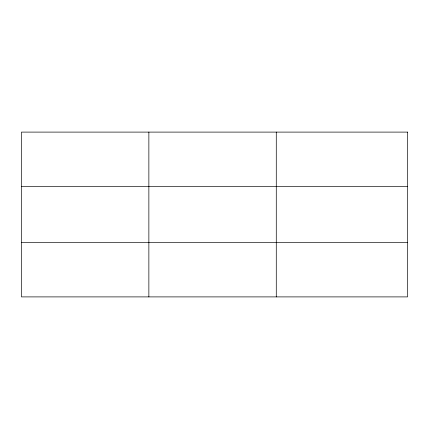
<?xml version="1.0" encoding="UTF-8"?>
<svg xmlns="http://www.w3.org/2000/svg" width="429" height="429" viewBox="0 0 429 429"><rect width="100%" height="100%" fill="white"/><g stroke="black" fill="none" stroke-linecap="round" stroke-linejoin="round"><path stroke-width="0.64" d="M148.863 132.1L148.863 296.9M276.276 132.1L276.276 296.9M21.45 186.486L407.55 186.486M21.45 242.514L407.55 242.514M407.55 132.1L407.55 296.9L21.45 296.9L21.45 132.1L407.55 132.1"/></g></svg>
